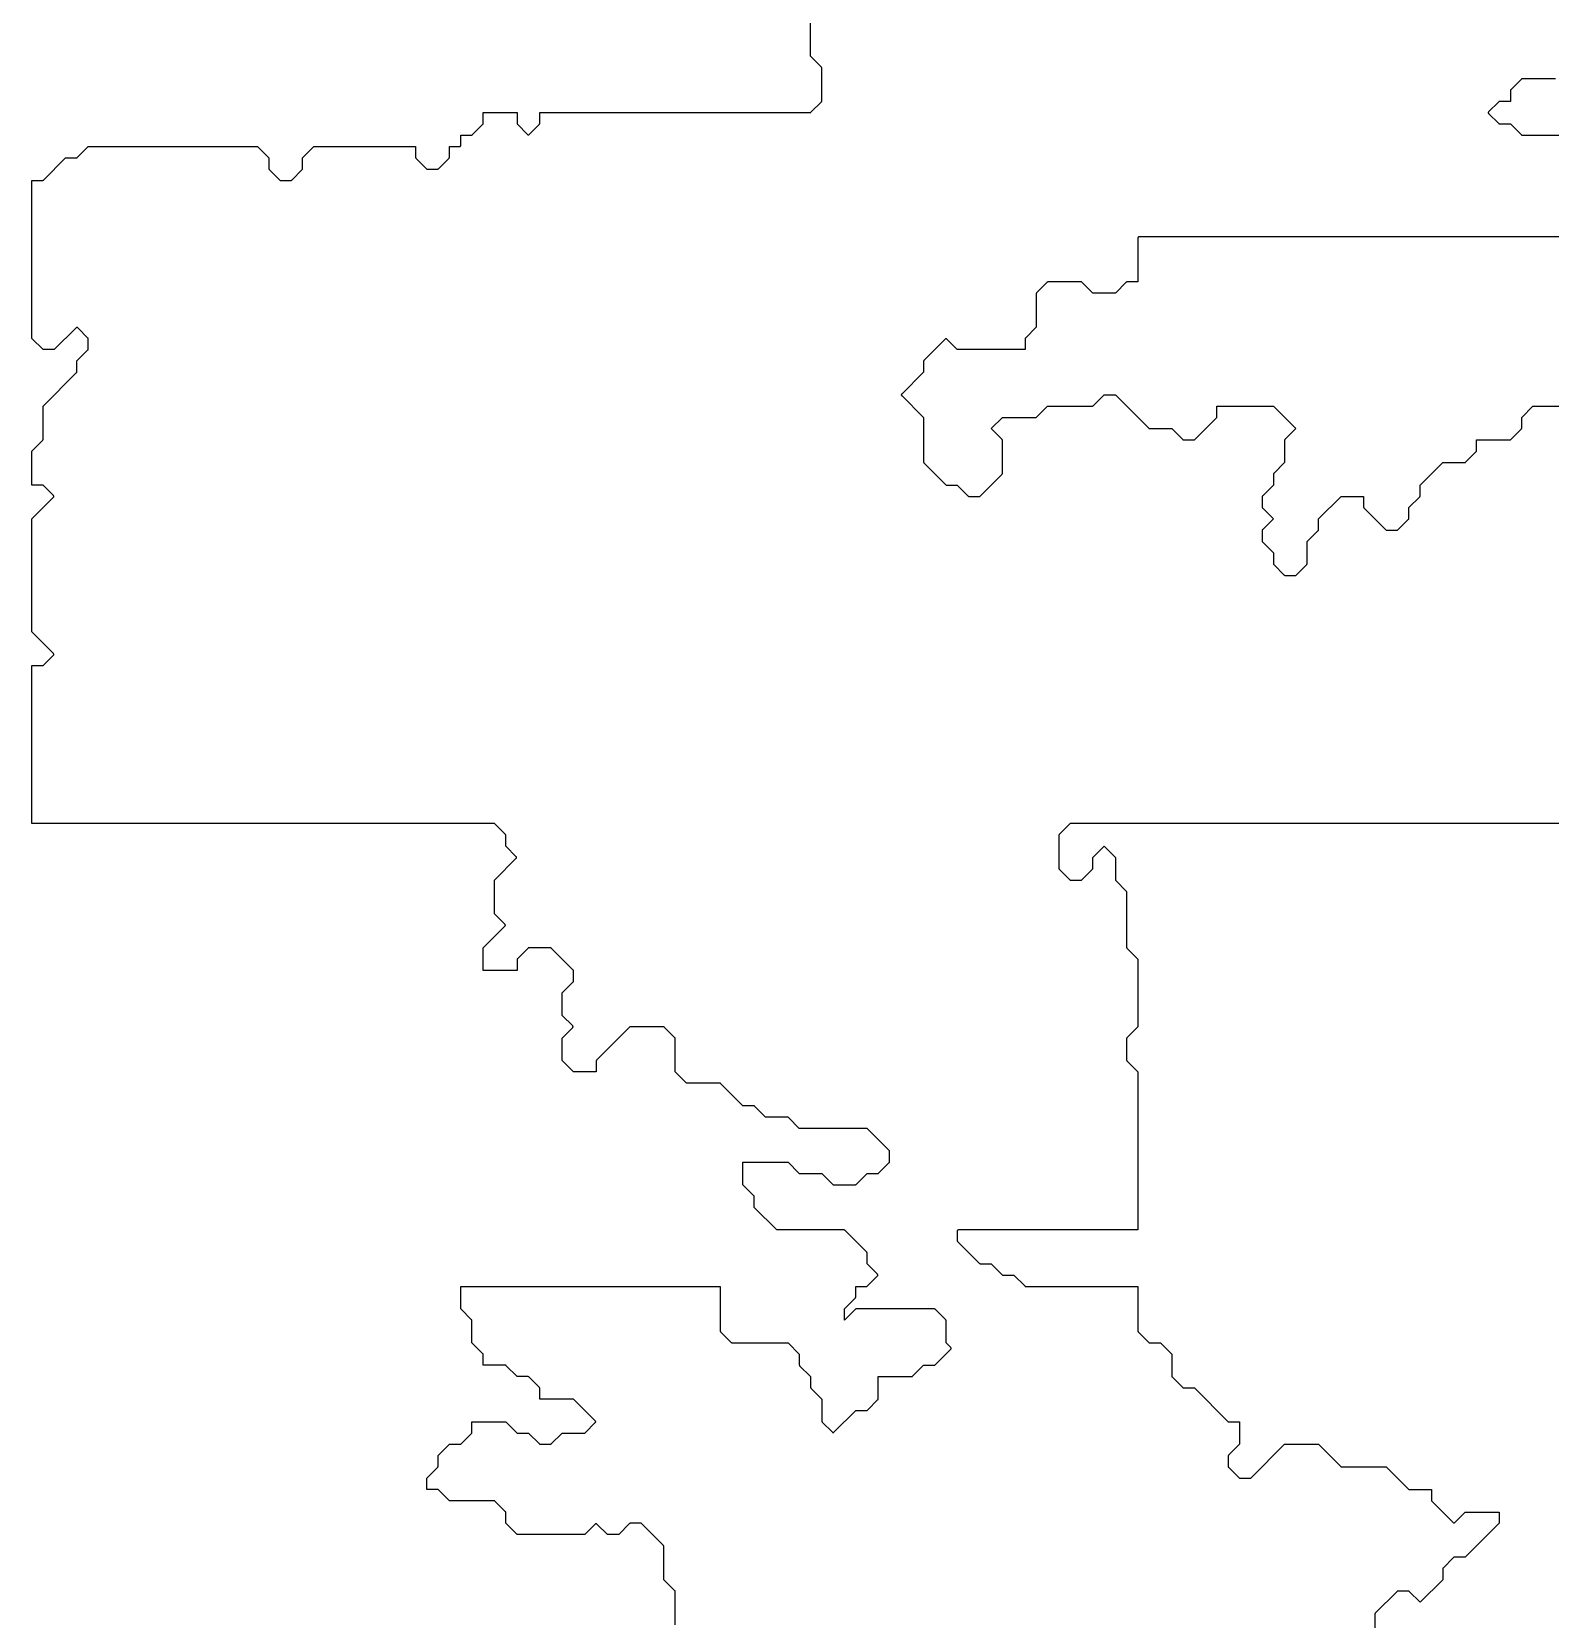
# Model space of a CAD drawing. Header units: metres. Extents: x 0 to 799, y 1 to 1100.
# Drawn here: x 69 to 203.5, y 550.5 to 691.2 of the extents above; entities that cross this region are included whole.
import ezdxf

# ---------------------------------------------------------------- set-up
doc = ezdxf.new("R2010")
doc.units = ezdxf.units.M
doc.layers.add('forest', color=7, linetype='Continuous')

msp = doc.modelspace()

# ---------------------------------------------------------------- linework, layer by layer
at = {"layer": 'forest', "color": 191}
for points in [[(126, 550), (126, 552.96), (126, 552.97), (126, 552.98), (126, 552.99), (125.99, 553), (125.99, 553.01), (125.98, 553.01), (125.98, 553.02), (125.97, 553.03), (125, 554), (125, 554), (125, 554), (125, 556.96), (125, 556.97), (125, 556.98), (125, 556.99), (124.99, 557), (124.99, 557.01), (124.98, 557.01), (124.98, 557.02), (124.97, 557.03), (123.03, 558.97), (123.02, 558.98), (123.01, 558.98), (123.01, 558.99), (123, 558.99), (122.99, 559), (122.98, 559), (122.97, 559), (122.96, 559), (122.04, 559), (122.03, 559), (122.02, 559), (122.01, 559), (122, 558.99), (121.99, 558.99), (121.99, 558.98), (121.98, 558.98), (121.97, 558.97), (121, 558), (121, 558), (121, 558), (120, 558), (120, 558), (120, 558), (119.07, 558.93), (119.06, 558.94), (119.06, 558.94), (119.05, 558.95), (119.04, 558.95), (119.03, 558.95), (119.02, 558.96), (119.01, 558.96), (119, 558.96), (118.99, 558.96), (118.98, 558.96), (118.97, 558.95), (118.96, 558.95), (118.95, 558.95), (118.94, 558.94), (118.94, 558.94), (118.93, 558.93), (118, 558), (118, 558), (118, 558), (112, 558), (112, 558), (112, 558), (111, 559), (111, 559), (111, 559), (111, 559.96), (111, 559.97), (111, 559.98), (111, 559.99), (110.99, 560), (110.99, 560.01), (110.98, 560.01), (110.98, 560.02), (110.97, 560.03), (110.03, 560.97), (110.02, 560.98), (110.01, 560.98), (110.01, 560.99), (110, 560.99), (109.99, 561), (109.98, 561), (109.97, 561), (109.96, 561), (106, 561), (106, 561), (106, 561), (105.03, 561.97), (105.02, 561.98), (105.01, 561.98), (105.01, 561.99), (105, 561.99), (104.99, 562), (104.98, 562), (104.97, 562), (104.96, 562), (104, 562), (104, 562), (104, 562), (104, 563), (104, 563), (104, 563), (104.97, 563.97), (104.98, 563.98), (104.98, 563.99), (104.99, 563.99), (104.99, 564), (105, 564.01), (105, 564.02), (105, 564.03), (105, 564.04), (105, 565), (105, 565), (105, 565), (106, 566), (106, 566), (106, 566), (106.96, 566), (106.97, 566), (106.98, 566), (106.99, 566), (107, 566.01), (107.01, 566.01), (107.01, 566.02), (107.02, 566.02), (107.03, 566.03), (107.97, 566.97), (107.98, 566.98), (107.98, 566.99), (107.99, 566.99), (107.99, 567), (108, 567.01), (108, 567.02), (108, 567.03), (108, 567.04), (108, 568), (108, 568), (108, 568), (111, 568), (111, 568), (111, 568), (111.97, 567.03), (111.98, 567.02), (111.99, 567.02), (111.99, 567.01), (112, 567.01), (112.01, 567), (112.02, 567), (112.03, 567), (112.04, 567), (113, 567), (113, 567), (113, 567), (113.97, 566.03), (113.98, 566.02), (113.99, 566.02), (113.99, 566.01), (114, 566.01), (114.01, 566), (114.02, 566), (114.03, 566), (114.04, 566), (114.96, 566), (114.97, 566), (114.98, 566), (114.99, 566), (115, 566.01), (115.01, 566.01), (115.01, 566.02), (115.02, 566.02), (115.03, 566.03), (116, 567), (116, 567), (116, 567), (117.96, 567), (117.97, 567), (117.98, 567), (117.99, 567), (118, 567.01), (118.01, 567.01), (118.01, 567.02), (118.02, 567.02), (118.03, 567.03), (118.93, 567.93), (118.94, 567.94), (118.94, 567.94), (118.95, 567.95), (118.95, 567.96), (118.95, 567.97), (118.96, 567.98), (118.96, 567.99), (118.96, 568), (118.96, 568.01), (118.96, 568.02), (118.95, 568.03), (118.95, 568.04), (118.95, 568.05), (118.94, 568.06), (118.94, 568.06), (118.93, 568.07), (117.03, 569.97), (117.02, 569.98), (117.01, 569.98), (117.01, 569.99), (117, 569.99), (116.99, 570), (116.98, 570), (116.97, 570), (116.96, 570), (114, 570), (114, 570), (114, 570), (114, 570.96), (114, 570.97), (114, 570.98), (114, 570.99), (113.99, 571), (113.99, 571.01), (113.98, 571.01), (113.98, 571.02), (113.97, 571.03), (113.03, 571.97), (113.02, 571.98), (113.01, 571.98), (113.01, 571.99), (113, 571.99), (112.99, 572), (112.98, 572), (112.97, 572), (112.96, 572), (112, 572), (112, 572), (112, 572), (111.03, 572.97), (111.02, 572.98), (111.01, 572.98), (111.01, 572.99), (111, 572.99), (110.99, 573), (110.98, 573), (110.97, 573), (110.96, 573), (109, 573), (109, 573), (109, 573), (109, 573.96), (109, 573.97), (109, 573.98), (109, 573.99), (108.99, 574), (108.99, 574.01), (108.98, 574.01), (108.98, 574.02), (108.97, 574.03), (108, 575), (108, 575), (108, 575), (108, 576.96), (108, 576.97), (108, 576.98), (108, 576.99), (107.99, 577), (107.99, 577.01), (107.98, 577.01), (107.98, 577.02), (107.97, 577.03), (107, 578), (107, 578), (107, 578), (107, 580), (107, 580), (107, 580), (130, 580), (130, 580), (130, 580), (130, 576.04), (130, 576.03), (130, 576.02), (130, 576.01), (130.01, 576), (130.01, 575.99), (130.02, 575.99), (130.02, 575.98), (130.03, 575.97), (130.97, 575.03), (130.98, 575.02), (130.99, 575.02), (130.99, 575.01), (131, 575.01), (131.01, 575), (131.02, 575), (131.03, 575), (131.04, 575), (136, 575), (136, 575), (136, 575), (137, 574), (137, 574), (137, 574), (137, 573.04), (137, 573.03), (137, 573.02), (137, 573.01), (137.01, 573), (137.01, 572.99), (137.02, 572.99), (137.02, 572.98), (137.03, 572.97), (138, 572), (138, 572), (138, 572), (138, 571.04), (138, 571.03), (138, 571.02), (138, 571.01), (138.01, 571), (138.01, 570.99), (138.02, 570.99), (138.02, 570.98), (138.03, 570.97), (139, 570), (139, 570), (139, 570), (139, 568.04), (139, 568.03), (139, 568.02), (139, 568.01), (139.01, 568), (139.01, 567.99), (139.02, 567.99), (139.02, 567.98), (139.03, 567.97), (139.93, 567.07), (139.94, 567.06), (139.94, 567.06), (139.95, 567.05), (139.96, 567.05), (139.97, 567.05), (139.98, 567.04), (139.99, 567.04), (140, 567.04), (140.01, 567.04), (140.02, 567.04), (140.03, 567.05), (140.04, 567.05), (140.05, 567.05), (140.06, 567.06), (140.06, 567.06), (140.07, 567.07), (142, 569), (142, 569), (142, 569), (142.96, 569), (142.97, 569), (142.98, 569), (142.99, 569), (143, 569.01), (143.01, 569.01), (143.01, 569.02), (143.02, 569.02), (143.03, 569.03), (143.97, 569.97), (143.98, 569.98), (143.98, 569.99), (143.99, 569.99), (143.99, 570), (144, 570.01), (144, 570.02), (144, 570.03), (144, 570.04), (144, 572), (144, 572), (144, 572), (146.96, 572), (146.97, 572), (146.98, 572), (146.99, 572), (147, 572.01), (147.01, 572.01), (147.01, 572.02), (147.02, 572.02), (147.03, 572.03), (148, 573), (148, 573), (148, 573), (148.96, 573), (148.97, 573), (148.98, 573), (148.99, 573), (149, 573.01), (149.01, 573.01), (149.01, 573.02), (149.02, 573.02), (149.03, 573.03), (149.54, 573.54), (150.43, 574.43), (150.44, 574.44), (150.44, 574.44), (150.45, 574.45), (150.45, 574.46), (150.45, 574.47), (150.46, 574.48), (150.46, 574.49), (150.46, 574.5), (150.46, 574.51), (150.46, 574.52), (150.45, 574.53), (150.45, 574.54), (150.45, 574.55), (150.44, 574.56), (150.44, 574.56), (150.43, 574.57), (150, 575), (150, 575), (150, 575), (150, 576.96), (150, 576.97), (150, 576.98), (150, 576.99), (149.99, 577), (149.99, 577.01), (149.98, 577.01), (149.98, 577.02), (149.97, 577.03), (149.03, 577.97), (149.02, 577.98), (149.01, 577.98), (149.01, 577.99), (149, 577.99), (148.99, 578), (148.98, 578), (148.97, 578), (148.96, 578), (142.04, 578), (142.03, 578), (142.02, 578), (142.01, 578), (142, 577.99), (141.99, 577.99), (141.99, 577.98), (141.98, 577.98), (141.97, 577.97), (141, 577), (141, 577), (141, 577), (141, 578), (141, 578), (141, 578), (141.97, 578.97), (141.98, 578.98), (141.98, 578.99), (141.99, 578.99), (141.99, 579), (142, 579.01), (142, 579.02), (142, 579.03), (142, 579.04), (142, 580), (142, 580), (142, 580), (142.96, 580), (142.97, 580), (142.98, 580), (142.99, 580), (143, 580.01), (143.01, 580.01), (143.01, 580.02), (143.02, 580.02), (143.03, 580.03), (143.93, 580.93), (143.94, 580.94), (143.94, 580.94), (143.95, 580.95), (143.95, 580.96), (143.95, 580.97), (143.96, 580.98), (143.96, 580.99), (143.96, 581), (143.96, 581.01), (143.96, 581.02), (143.95, 581.03), (143.95, 581.04), (143.95, 581.05), (143.94, 581.06), (143.94, 581.06), (143.93, 581.07), (143, 582), (143, 582), (143, 582), (143, 582.96), (143, 582.97), (143, 582.98), (143, 582.99), (142.99, 583), (142.99, 583.01), (142.98, 583.01), (142.98, 583.02), (142.97, 583.03), (141.03, 584.97), (141.02, 584.98), (141.01, 584.98), (141.01, 584.99), (141, 584.99), (140.99, 585), (140.98, 585), (140.97, 585), (140.96, 585), (135, 585), (135, 585), (135, 585), (133, 587), (133, 587), (133, 587), (133, 587.96), (133, 587.97), (133, 587.98), (133, 587.99), (132.99, 588), (132.99, 588.01), (132.98, 588.01), (132.98, 588.02), (132.97, 588.03), (132, 589), (132, 589), (132, 589), (132, 591), (132, 591), (132, 591), (136, 591), (136, 591), (136, 591), (136.97, 590.03), (136.98, 590.02), (136.99, 590.02), (136.99, 590.01), (137, 590.01), (137.01, 590), (137.02, 590), (137.03, 590), (137.04, 590), (139, 590), (139, 590), (139, 590), (139.97, 589.03), (139.98, 589.02), (139.99, 589.02), (139.99, 589.01), (140, 589.01), (140.01, 589), (140.02, 589), (140.03, 589), (140.04, 589), (141.96, 589), (141.97, 589), (141.98, 589), (141.99, 589), (142, 589.01), (142.01, 589.01), (142.01, 589.02), (142.02, 589.02), (142.03, 589.03), (143, 590), (143, 590), (143, 590), (143.96, 590), (143.97, 590), (143.98, 590), (143.99, 590), (144, 590.01), (144.01, 590.01), (144.01, 590.02), (144.02, 590.02), (144.03, 590.03), (144.97, 590.97), (144.98, 590.98), (144.98, 590.99), (144.99, 590.99), (144.99, 591), (145, 591.01), (145, 591.02), (145, 591.03), (145, 591.04), (145, 591.96), (145, 591.97), (145, 591.98), (145, 591.99), (144.99, 592), (144.99, 592.01), (144.98, 592.01), (144.98, 592.02), (144.97, 592.03), (143.03, 593.97), (143.02, 593.98), (143.01, 593.98), (143.01, 593.99), (143, 593.99), (142.99, 594), (142.98, 594), (142.97, 594), (142.96, 594), (137, 594), (137, 594), (137, 594), (136.03, 594.97), (136.02, 594.98), (136.01, 594.98), (136.01, 594.99), (136, 594.99), (135.99, 595), (135.98, 595), (135.97, 595), (135.96, 595), (134, 595), (134, 595), (134, 595), (133.03, 595.97), (133.02, 595.98), (133.01, 595.98), (133.01, 595.99), (133, 595.99), (132.99, 596), (132.98, 596), (132.97, 596), (132.96, 596), (132, 596), (132, 596), (132, 596), (130.03, 597.97), (130.02, 597.98), (130.01, 597.98), (130.01, 597.99), (130, 597.99), (129.99, 598), (129.98, 598), (129.97, 598), (129.96, 598), (127, 598), (127, 598), (127, 598), (126, 599), (126, 599), (126, 599), (126, 601.96), (126, 601.97), (126, 601.98), (126, 601.99), (125.99, 602), (125.99, 602.01), (125.98, 602.01), (125.98, 602.02), (125.97, 602.03), (125.03, 602.97), (125.02, 602.98), (125.01, 602.98), (125.01, 602.99), (125, 602.99), (124.99, 603), (124.98, 603), (124.97, 603), (124.96, 603), (122.04, 603), (122.03, 603), (122.02, 603), (122.01, 603), (122, 602.99), (121.99, 602.99), (121.99, 602.98), (121.98, 602.98), (121.97, 602.97), (119.03, 600.03), (119.02, 600.02), (119.02, 600.01), (119.01, 600.01), (119.01, 600), (119, 599.99), (119, 599.98), (119, 599.97), (119, 599.96), (119, 599), (119, 599), (119, 599), (117, 599), (117, 599), (117, 599), (116, 600), (116, 600), (116, 600), (116, 602), (116, 602), (116, 602), (116.93, 602.93), (116.94, 602.94), (116.94, 602.94), (116.95, 602.95), (116.95, 602.96), (116.95, 602.97), (116.96, 602.98), (116.96, 602.99), (116.96, 603), (116.96, 603.01), (116.96, 603.02), (116.95, 603.03), (116.95, 603.04), (116.95, 603.05), (116.94, 603.06), (116.94, 603.06), (116.93, 603.07), (116, 604), (116, 604), (116, 604), (116, 606), (116, 606), (116, 606), (116.97, 606.97), (116.98, 606.98), (116.98, 606.99), (116.99, 606.99), (116.99, 607), (117, 607.01), (117, 607.02), (117, 607.03), (117, 607.04), (117, 607.96), (117, 607.97), (117, 607.98), (117, 607.99), (116.99, 608), (116.99, 608.01), (116.98, 608.01), (116.98, 608.02), (116.97, 608.03), (115.03, 609.97), (115.02, 609.98), (115.01, 609.98), (115.01, 609.99), (115, 609.99), (114.99, 610), (114.98, 610), (114.97, 610), (114.96, 610), (113.04, 610), (113.03, 610), (113.02, 610), (113.01, 610), (113, 609.99), (112.99, 609.99), (112.99, 609.98), (112.98, 609.98), (112.97, 609.97), (112.03, 609.03), (112.02, 609.02), (112.02, 609.01), (112.01, 609.01), (112.01, 609), (112, 608.99), (112, 608.98), (112, 608.97), (112, 608.96), (112, 608), (112, 608), (112, 608), (109, 608), (109, 608), (109, 608), (109, 610), (109, 610), (109, 610), (110.93, 611.93), (110.94, 611.94), (110.94, 611.94), (110.95, 611.95), (110.95, 611.96), (110.95, 611.97), (110.96, 611.98), (110.96, 611.99), (110.96, 612), (110.96, 612.01), (110.96, 612.02), (110.95, 612.03), (110.95, 612.04), (110.95, 612.05), (110.94, 612.06), (110.94, 612.06), (110.93, 612.07), (110, 613), (110, 613), (110, 613), (110, 616), (110, 616), (110, 616), (111.93, 617.93), (111.94, 617.94), (111.94, 617.94), (111.95, 617.95), (111.95, 617.96), (111.95, 617.97), (111.96, 617.98), (111.96, 617.99), (111.96, 618), (111.96, 618.01), (111.96, 618.02), (111.95, 618.03), (111.95, 618.04), (111.95, 618.05), (111.94, 618.06), (111.94, 618.06), (111.93, 618.07), (111, 619), (111, 619), (111, 619), (111, 619.96), (111, 619.97), (111, 619.98), (111, 619.99), (110.99, 620), (110.99, 620.01), (110.98, 620.01), (110.98, 620.02), (110.97, 620.03), (110.03, 620.97), (110.02, 620.98), (110.01, 620.98), (110.01, 620.99), (110, 620.99), (109.99, 621), (109.98, 621), (109.97, 621), (109.96, 621), (69, 621), (69, 621), (69, 621), (69, 635), (69, 635), (69, 635), (69.96, 635), (69.97, 635), (69.98, 635), (69.99, 635), (70, 635.01), (70.01, 635.01), (70.01, 635.02), (70.02, 635.02), (70.03, 635.03), (70.93, 635.93), (70.94, 635.94), (70.94, 635.94), (70.95, 635.95), (70.95, 635.96), (70.95, 635.97), (70.96, 635.98), (70.96, 635.99), (70.96, 636), (70.96, 636.01), (70.96, 636.02), (70.95, 636.03), (70.95, 636.04), (70.95, 636.05), (70.94, 636.06), (70.94, 636.06), (70.93, 636.07), (69, 638), (69, 638), (69, 638), (69, 648), (69, 648), (69, 648), (70.93, 649.93), (70.94, 649.94), (70.94, 649.94), (70.95, 649.95), (70.95, 649.96), (70.95, 649.97), (70.96, 649.98), (70.96, 649.99), (70.96, 650), (70.96, 650.01), (70.96, 650.02), (70.95, 650.03), (70.95, 650.04), (70.95, 650.05), (70.94, 650.06), (70.94, 650.06), (70.93, 650.07), (70.03, 650.97), (70.02, 650.98), (70.01, 650.98), (70.01, 650.99), (70, 650.99), (69.99, 651), (69.98, 651), (69.97, 651), (69.96, 651), (69, 651), (69, 651), (69, 651), (69, 654), (69, 654), (69, 654), (69.97, 654.97), (69.98, 654.98), (69.98, 654.99), (69.99, 654.99), (69.99, 655), (70, 655.01), (70, 655.02), (70, 655.03), (70, 655.04), (70, 658), (70, 658), (70, 658), (72.97, 660.97), (72.98, 660.98), (72.98, 660.99), (72.99, 660.99), (72.99, 661), (73, 661.01), (73, 661.02), (73, 661.03), (73, 661.04), (73, 662), (73, 662), (73, 662), (73.97, 662.97), (73.98, 662.98), (73.98, 662.99), (73.99, 662.99), (73.99, 663), (74, 663.01), (74, 663.02), (74, 663.03), (74, 663.04), (74, 663.96), (74, 663.97), (74, 663.98), (74, 663.99), (73.99, 664), (73.99, 664.01), (73.98, 664.01), (73.98, 664.02), (73.97, 664.03), (73.07, 664.93), (73.06, 664.94), (73.06, 664.94), (73.05, 664.95), (73.04, 664.95), (73.03, 664.95), (73.02, 664.96), (73.01, 664.96), (73, 664.96), (72.99, 664.96), (72.98, 664.96), (72.97, 664.95), (72.96, 664.95), (72.95, 664.95), (72.94, 664.94), (72.94, 664.94), (72.93, 664.93), (71, 663), (71, 663), (71, 663), (70, 663), (70, 663), (70, 663), (69, 664), (69, 664), (69, 664), (69, 678), (69, 678), (69, 678), (69.96, 678), (69.97, 678), (69.98, 678), (69.99, 678), (70, 678.01), (70.01, 678.01), (70.01, 678.02), (70.02, 678.02), (70.03, 678.03), (72, 680), (72, 680), (72, 680), (72.96, 680), (72.97, 680), (72.98, 680), (72.99, 680), (73, 680.01), (73.01, 680.01), (73.01, 680.02), (73.02, 680.02), (73.03, 680.03), (74, 681), (74, 681), (74, 681), (89, 681), (89, 681), (89, 681), (90, 680), (90, 680), (90, 680), (90, 679.04), (90, 679.03), (90, 679.02), (90, 679.01), (90.01, 679), (90.01, 678.99), (90.02, 678.99), (90.02, 678.98), (90.03, 678.97), (90.97, 678.03), (90.98, 678.02), (90.99, 678.02), (90.99, 678.01), (91, 678.01), (91.01, 678), (91.02, 678), (91.03, 678), (91.04, 678), (91.96, 678), (91.97, 678), (91.98, 678), (91.99, 678), (92, 678.01), (92.01, 678.01), (92.01, 678.02), (92.02, 678.02), (92.03, 678.03), (92.97, 678.97), (92.98, 678.98), (92.98, 678.99), (92.99, 678.99), (92.99, 679), (93, 679.01), (93, 679.02), (93, 679.03), (93, 679.04), (93, 680), (93, 680), (93, 680), (94, 681), (94, 681), (94, 681), (103, 681), (103, 681), (103, 681), (103, 680.04), (103, 680.03), (103, 680.02), (103, 680.01), (103.01, 680), (103.01, 679.99), (103.02, 679.99), (103.02, 679.98), (103.03, 679.97), (103.97, 679.03), (103.98, 679.02), (103.99, 679.02), (103.99, 679.01), (104, 679.01), (104.01, 679), (104.02, 679), (104.03, 679), (104.04, 679), (104.96, 679), (104.97, 679), (104.98, 679), (104.99, 679), (105, 679.01), (105.01, 679.01), (105.01, 679.02), (105.02, 679.02), (105.03, 679.03), (105.06, 679.06), (105.97, 679.97), (105.98, 679.98), (105.98, 679.99), (105.99, 679.99), (105.99, 680), (106, 680.01), (106, 680.02), (106, 680.03), (106, 680.04), (106, 681), (106, 681), (106, 681), (106.9, 681), (106.91, 681), (106.92, 681), (106.93, 681), (106.94, 681.01), (106.95, 681.01), (106.96, 681.02), (106.96, 681.02), (106.97, 681.03), (106.98, 681.04), (106.98, 681.04), (106.99, 681.05), (106.99, 681.06), (107, 681.07), (107, 681.08), (107, 681.09), (107, 681.1), (107, 682), (107, 682), (107, 682), (107.96, 682), (107.97, 682), (107.98, 682), (107.99, 682), (108, 682.01), (108.01, 682.01), (108.01, 682.02), (108.02, 682.02), (108.03, 682.03), (108.97, 682.97), (108.98, 682.98), (108.98, 682.99), (108.99, 682.99), (108.99, 683), (109, 683.01), (109, 683.02), (109, 683.03), (109, 683.04), (109, 684), (109, 684), (109, 684), (112, 684), (112, 684), (112, 684), (112, 683.04), (112, 683.03), (112, 683.02), (112, 683.01), (112.01, 683), (112.01, 682.99), (112.02, 682.99), (112.02, 682.98), (112.03, 682.97), (112.93, 682.07), (112.94, 682.06), (112.94, 682.06), (112.95, 682.05), (112.96, 682.05), (112.97, 682.05), (112.98, 682.04), (112.99, 682.04), (113, 682.04), (113.01, 682.04), (113.02, 682.04), (113.03, 682.05), (113.04, 682.05), (113.05, 682.05), (113.06, 682.06), (113.06, 682.06), (113.07, 682.07), (113.97, 682.97), (113.98, 682.98), (113.98, 682.99), (113.99, 682.99), (113.99, 683), (114, 683.01), (114, 683.02), (114, 683.03), (114, 683.04), (114, 684), (114, 684), (114, 684), (137.96, 684), (137.97, 684), (137.98, 684), (137.99, 684), (138, 684.01), (138.01, 684.01), (138.01, 684.02), (138.02, 684.02), (138.03, 684.03), (138.97, 684.97), (138.98, 684.98), (138.98, 684.99), (138.99, 684.99), (138.99, 685), (139, 685.01), (139, 685.02), (139, 685.03), (139, 685.04), (139, 687.96), (139, 687.97), (139, 687.98), (139, 687.99), (138.99, 688), (138.99, 688.01), (138.98, 688.01), (138.98, 688.02), (138.97, 688.03), (138, 689), (138, 689), (138, 689), (138, 694)], [(204, 687), (201.04, 687), (201.03, 687), (201.02, 687), (201.01, 687), (201, 686.99), (200.99, 686.99), (200.99, 686.98), (200.98, 686.98), (200.97, 686.97), (200.03, 686.03), (200.02, 686.02), (200.02, 686.01), (200.01, 686.01), (200.01, 686), (200, 685.99), (200, 685.98), (200, 685.97), (200, 685.96), (200, 685), (200, 685), (200, 685), (199.04, 685), (199.03, 685), (199.02, 685), (199.01, 685), (199, 684.99), (198.99, 684.99), (198.99, 684.98), (198.98, 684.98), (198.97, 684.97), (198.07, 684.07), (198.06, 684.06), (198.06, 684.06), (198.05, 684.05), (198.05, 684.04), (198.05, 684.03), (198.04, 684.02), (198.04, 684.01), (198.04, 684), (198.04, 683.99), (198.04, 683.98), (198.05, 683.97), (198.05, 683.96), (198.05, 683.95), (198.06, 683.94), (198.06, 683.94), (198.07, 683.93), (198.97, 683.03), (198.98, 683.02), (198.99, 683.02), (198.99, 683.01), (199, 683.01), (199.01, 683), (199.02, 683), (199.03, 683), (199.04, 683), (200, 683), (200, 683), (200, 683), (200.97, 682.03), (200.98, 682.02), (200.99, 682.02), (200.99, 682.01), (201, 682.01), (201.01, 682), (201.02, 682), (201.03, 682), (201.04, 682), (207, 682)], [(219, 673), (167.1, 673), (167.09, 673), (167.08, 673), (167.07, 673), (167.06, 672.99), (167.05, 672.99), (167.04, 672.98), (167.04, 672.98), (167.03, 672.97), (167.02, 672.96), (167.02, 672.96), (167.01, 672.95), (167.01, 672.94), (167, 672.93), (167, 672.92), (167, 672.91), (167, 672.9), (167, 669), (167, 669), (167, 669), (166.04, 669), (166.03, 669), (166.02, 669), (166.01, 669), (166, 668.99), (165.99, 668.99), (165.99, 668.98), (165.98, 668.98), (165.97, 668.97), (165, 668), (165, 668), (165, 668), (163, 668), (163, 668), (163, 668), (162.03, 668.97), (162.02, 668.98), (162.01, 668.98), (162.01, 668.99), (162, 668.99), (161.99, 669), (161.98, 669), (161.97, 669), (161.96, 669), (159.04, 669), (159.03, 669), (159.02, 669), (159.01, 669), (159, 668.99), (158.99, 668.99), (158.99, 668.98), (158.98, 668.98), (158.97, 668.97), (158.03, 668.03), (158.02, 668.02), (158.02, 668.01), (158.01, 668.01), (158.01, 668), (158, 667.99), (158, 667.98), (158, 667.97), (158, 667.96), (158, 665), (158, 665), (158, 665), (157.03, 664.03), (157.02, 664.02), (157.02, 664.01), (157.01, 664.01), (157.01, 664), (157, 663.99), (157, 663.98), (157, 663.97), (157, 663.96), (157, 663), (157, 663), (157, 663), (151, 663), (151, 663), (151, 663), (150.07, 663.93), (150.06, 663.94), (150.06, 663.94), (150.05, 663.95), (150.04, 663.95), (150.03, 663.95), (150.02, 663.96), (150.01, 663.96), (150, 663.96), (149.99, 663.96), (149.98, 663.96), (149.97, 663.95), (149.96, 663.95), (149.95, 663.95), (149.94, 663.94), (149.94, 663.94), (149.93, 663.93), (148.03, 662.03), (148.02, 662.02), (148.02, 662.01), (148.01, 662.01), (148.01, 662), (148, 661.99), (148, 661.98), (148, 661.97), (148, 661.96), (148, 661), (148, 661), (148, 661), (146.07, 659.07), (146.06, 659.06), (146.06, 659.06), (146.05, 659.05), (146.05, 659.04), (146.05, 659.03), (146.04, 659.02), (146.04, 659.01), (146.04, 659), (146.04, 658.99), (146.04, 658.98), (146.05, 658.97), (146.05, 658.96), (146.05, 658.95), (146.06, 658.94), (146.06, 658.94), (146.07, 658.93), (148, 657), (148, 657), (148, 657), (148, 653.04), (148, 653.03), (148, 653.02), (148, 653.01), (148.01, 653), (148.01, 652.99), (148.02, 652.99), (148.02, 652.98), (148.03, 652.97), (149.97, 651.03), (149.98, 651.02), (149.99, 651.02), (149.99, 651.01), (150, 651.01), (150.01, 651), (150.02, 651), (150.03, 651), (150.04, 651), (151, 651), (151, 651), (151, 651), (151.97, 650.03), (151.98, 650.02), (151.99, 650.02), (151.99, 650.01), (152, 650.01), (152.01, 650), (152.02, 650), (152.03, 650), (152.04, 650), (152.96, 650), (152.97, 650), (152.98, 650), (152.99, 650), (153, 650.01), (153.01, 650.01), (153.01, 650.02), (153.02, 650.02), (153.03, 650.03), (154.97, 651.97), (154.98, 651.98), (154.98, 651.99), (154.99, 651.99), (154.99, 652), (155, 652.01), (155, 652.02), (155, 652.03), (155, 652.04), (155, 654.96), (155, 654.97), (155, 654.98), (155, 654.99), (154.99, 655), (154.99, 655.01), (154.98, 655.01), (154.98, 655.02), (154.97, 655.03), (154, 656), (154, 656), (154, 656), (155, 657), (155, 657), (155, 657), (157.96, 657), (157.97, 657), (157.98, 657), (157.99, 657), (158, 657.01), (158.01, 657.01), (158.01, 657.02), (158.02, 657.02), (158.03, 657.03), (159, 658), (159, 658), (159, 658), (162.96, 658), (162.97, 658), (162.98, 658), (162.99, 658), (163, 658.01), (163.01, 658.01), (163.01, 658.02), (163.02, 658.02), (163.03, 658.03), (164, 659), (164, 659), (164, 659), (165, 659), (165, 659), (165, 659), (167.97, 656.03), (167.98, 656.02), (167.99, 656.02), (167.99, 656.01), (168, 656.01), (168.01, 656), (168.02, 656), (168.03, 656), (168.04, 656), (170, 656), (170, 656), (170, 656), (170.97, 655.03), (170.98, 655.02), (170.99, 655.02), (170.99, 655.01), (171, 655.01), (171.01, 655), (171.02, 655), (171.03, 655), (171.04, 655), (171.96, 655), (171.97, 655), (171.98, 655), (171.99, 655), (172, 655.01), (172.01, 655.01), (172.01, 655.02), (172.02, 655.02), (172.03, 655.03), (173.97, 656.97), (173.98, 656.98), (173.98, 656.99), (173.99, 656.99), (173.99, 657), (174, 657.01), (174, 657.02), (174, 657.03), (174, 657.04), (174, 658), (174, 658), (174, 658), (179, 658), (179, 658), (179, 658), (181, 656), (181, 656), (181, 656), (180.03, 655.03), (180.02, 655.02), (180.02, 655.01), (180.01, 655.01), (180.01, 655), (180, 654.99), (180, 654.98), (180, 654.97), (180, 654.96), (180, 653), (180, 653), (180, 653), (179.03, 652.03), (179.02, 652.02), (179.02, 652.01), (179.01, 652.01), (179.01, 652), (179, 651.99), (179, 651.98), (179, 651.97), (179, 651.96), (179, 651), (179, 651), (179, 651), (178.03, 650.03), (178.02, 650.02), (178.02, 650.01), (178.01, 650.01), (178.01, 650), (178, 649.99), (178, 649.98), (178, 649.97), (178, 649.96), (178, 649.04), (178, 649.03), (178, 649.02), (178, 649.01), (178.01, 649), (178.01, 648.99), (178.02, 648.99), (178.02, 648.98), (178.03, 648.97), (179, 648), (179, 648), (179, 648), (178.03, 647.03), (178.02, 647.02), (178.02, 647.01), (178.01, 647.01), (178.01, 647), (178, 646.99), (178, 646.98), (178, 646.97), (178, 646.96), (178, 646.04), (178, 646.03), (178, 646.02), (178, 646.01), (178.01, 646), (178.01, 645.99), (178.02, 645.99), (178.02, 645.98), (178.03, 645.97), (179, 645), (179, 645), (179, 645), (179, 644.04), (179, 644.03), (179, 644.02), (179, 644.01), (179.01, 644), (179.01, 643.99), (179.02, 643.99), (179.02, 643.98), (179.03, 643.97), (179.97, 643.03), (179.98, 643.02), (179.99, 643.02), (179.99, 643.01), (180, 643.01), (180.01, 643), (180.02, 643), (180.03, 643), (180.04, 643), (180.96, 643), (180.97, 643), (180.98, 643), (180.99, 643), (181, 643.01), (181.01, 643.01), (181.01, 643.02), (181.02, 643.02), (181.03, 643.03), (181.97, 643.97), (181.98, 643.98), (181.98, 643.99), (181.99, 643.99), (181.99, 644), (182, 644.01), (182, 644.02), (182, 644.03), (182, 644.04), (182, 646), (182, 646), (182, 646), (182.97, 646.97), (182.98, 646.98), (182.98, 646.99), (182.99, 646.99), (182.99, 647), (183, 647.01), (183, 647.02), (183, 647.03), (183, 647.04), (183, 648), (183, 648), (183, 648), (185, 650), (185, 650), (185, 650), (187, 650), (187, 650), (187, 650), (187, 649.04), (187, 649.03), (187, 649.02), (187, 649.01), (187.01, 649), (187.01, 648.99), (187.02, 648.99), (187.02, 648.98), (187.03, 648.97), (188.97, 647.03), (188.98, 647.02), (188.99, 647.02), (188.99, 647.01), (189, 647.01), (189.01, 647), (189.02, 647), (189.03, 647), (189.04, 647), (189.96, 647), (189.97, 647), (189.98, 647), (189.99, 647), (190, 647.01), (190.01, 647.01), (190.01, 647.02), (190.02, 647.02), (190.03, 647.03), (190.97, 647.97), (190.98, 647.98), (190.98, 647.99), (190.99, 647.99), (190.99, 648), (191, 648.01), (191, 648.02), (191, 648.03), (191, 648.04), (191, 649), (191, 649), (191, 649), (191.97, 649.97), (191.98, 649.98), (191.98, 649.99), (191.99, 649.99), (191.99, 650), (192, 650.01), (192, 650.02), (192, 650.03), (192, 650.04), (192, 651), (192, 651), (192, 651), (194, 653), (194, 653), (194, 653), (195.96, 653), (195.97, 653), (195.98, 653), (195.99, 653), (196, 653.01), (196.01, 653.01), (196.01, 653.02), (196.02, 653.02), (196.03, 653.03), (196.97, 653.97), (196.98, 653.98), (196.98, 653.99), (196.99, 653.99), (196.99, 654), (197, 654.01), (197, 654.02), (197, 654.03), (197, 654.04), (197, 655), (197, 655), (197, 655), (199.96, 655), (199.97, 655), (199.98, 655), (199.99, 655), (200, 655.01), (200.01, 655.01), (200.01, 655.02), (200.02, 655.02), (200.03, 655.03), (200.97, 655.97), (200.98, 655.98), (200.98, 655.99), (200.99, 655.99), (200.99, 656), (201, 656.01), (201, 656.02), (201, 656.03), (201, 656.04), (201, 657), (201, 657), (201, 657), (202, 658), (202, 658), (202, 658), (210, 658)], [(239, 621), (161.04, 621), (161.03, 621), (161.02, 621), (161.01, 621), (161, 620.99), (160.99, 620.99), (160.99, 620.98), (160.98, 620.98), (160.97, 620.97), (160.03, 620.03), (160.02, 620.02), (160.02, 620.01), (160.01, 620.01), (160.01, 620), (160, 619.99), (160, 619.98), (160, 619.97), (160, 619.96), (160, 617.04), (160, 617.03), (160, 617.02), (160, 617.01), (160.01, 617), (160.01, 616.99), (160.02, 616.99), (160.02, 616.98), (160.03, 616.97), (160.97, 616.03), (160.98, 616.02), (160.99, 616.02), (160.99, 616.01), (161, 616.01), (161.01, 616), (161.02, 616), (161.03, 616), (161.04, 616), (161.96, 616), (161.97, 616), (161.98, 616), (161.99, 616), (162, 616.01), (162.01, 616.01), (162.01, 616.02), (162.02, 616.02), (162.03, 616.03), (162.97, 616.97), (162.98, 616.98), (162.98, 616.99), (162.99, 616.99), (162.99, 617), (163, 617.01), (163, 617.02), (163, 617.03), (163, 617.04), (163, 618), (163, 618), (163, 618), (164, 619), (164, 619), (164, 619), (165, 618), (165, 618), (165, 618), (165, 616.04), (165, 616.03), (165, 616.02), (165, 616.01), (165.01, 616), (165.01, 615.99), (165.02, 615.99), (165.02, 615.98), (165.03, 615.97), (166, 615), (166, 615), (166, 615), (166, 610.04), (166, 610.03), (166, 610.02), (166, 610.01), (166.01, 610), (166.01, 609.99), (166.02, 609.99), (166.02, 609.98), (166.03, 609.97), (167, 609), (167, 609), (167, 609), (167, 603), (167, 603), (167, 603), (166.03, 602.03), (166.02, 602.02), (166.02, 602.01), (166.01, 602.01), (166.01, 602), (166, 601.99), (166, 601.98), (166, 601.97), (166, 601.96), (166, 600.04), (166, 600.03), (166, 600.02), (166, 600.01), (166.01, 600), (166.01, 599.99), (166.02, 599.99), (166.02, 599.98), (166.03, 599.97), (167, 599), (167, 599), (167, 599), (167, 585), (167, 585), (167, 585), (151.1, 585), (151.09, 585), (151.08, 585), (151.07, 585), (151.06, 584.99), (151.05, 584.99), (151.04, 584.98), (151.04, 584.98), (151.03, 584.97), (151.02, 584.96), (151.02, 584.96), (151.01, 584.95), (151.01, 584.94), (151, 584.93), (151, 584.92), (151, 584.91), (151, 584.9), (151, 584.04), (151, 584.03), (151, 584.02), (151, 584.01), (151.01, 584), (151.01, 583.99), (151.02, 583.99), (151.02, 583.98), (151.03, 583.97), (152.97, 582.03), (152.98, 582.02), (152.99, 582.02), (152.99, 582.01), (153, 582.01), (153.01, 582), (153.02, 582), (153.03, 582), (153.04, 582), (154, 582), (154, 582), (154, 582), (154.97, 581.03), (154.98, 581.02), (154.99, 581.02), (154.99, 581.01), (155, 581.01), (155.01, 581), (155.02, 581), (155.03, 581), (155.04, 581), (156, 581), (156, 581), (156, 581), (156.97, 580.03), (156.98, 580.02), (156.99, 580.02), (156.99, 580.01), (157, 580.01), (157.01, 580), (157.02, 580), (157.03, 580), (157.04, 580), (167, 580), (167, 580), (167, 580), (167, 576.04), (167, 576.03), (167, 576.02), (167, 576.01), (167.01, 576), (167.01, 575.99), (167.02, 575.99), (167.02, 575.98), (167.03, 575.97), (167.97, 575.03), (167.98, 575.02), (167.99, 575.02), (167.99, 575.01), (168, 575.01), (168.01, 575), (168.02, 575), (168.03, 575), (168.04, 575), (169, 575), (169, 575), (169, 575), (170, 574), (170, 574), (170, 574), (170, 572.04), (170, 572.03), (170, 572.02), (170, 572.01), (170.01, 572), (170.01, 571.99), (170.02, 571.99), (170.02, 571.98), (170.03, 571.97), (170.97, 571.03), (170.98, 571.02), (170.99, 571.02), (170.99, 571.01), (171, 571.01), (171.01, 571), (171.02, 571), (171.03, 571), (171.04, 571), (172, 571), (172, 571), (172, 571), (174.97, 568.03), (174.98, 568.02), (174.99, 568.02), (174.99, 568.01), (175, 568.01), (175.01, 568), (175.02, 568), (175.03, 568), (175.04, 568), (176, 568), (176, 568), (176, 568), (176, 566), (176, 566), (176, 566), (175.03, 565.03), (175.02, 565.02), (175.02, 565.01), (175.01, 565.01), (175.01, 565), (175, 564.99), (175, 564.98), (175, 564.97), (175, 564.96), (175, 564.04), (175, 564.03), (175, 564.02), (175, 564.01), (175.01, 564), (175.01, 563.99), (175.02, 563.99), (175.02, 563.98), (175.03, 563.97), (175.97, 563.03), (175.98, 563.02), (175.99, 563.02), (175.99, 563.01), (176, 563.01), (176.01, 563), (176.02, 563), (176.03, 563), (176.04, 563), (176.96, 563), (176.97, 563), (176.98, 563), (176.99, 563), (177, 563.01), (177.01, 563.01), (177.01, 563.02), (177.02, 563.02), (177.03, 563.03), (180, 566), (180, 566), (180, 566), (183, 566), (183, 566), (183, 566), (184.97, 564.03), (184.98, 564.02), (184.99, 564.02), (184.99, 564.01), (185, 564.01), (185.01, 564), (185.02, 564), (185.03, 564), (185.04, 564), (189, 564), (189, 564), (189, 564), (190.97, 562.03), (190.98, 562.02), (190.99, 562.02), (190.99, 562.01), (191, 562.01), (191.01, 562), (191.02, 562), (191.03, 562), (191.04, 562), (193, 562), (193, 562), (193, 562), (193, 561.04), (193, 561.03), (193, 561.02), (193, 561.01), (193.01, 561), (193.01, 560.99), (193.02, 560.99), (193.02, 560.98), (193.03, 560.97), (194.93, 559.07), (194.94, 559.06), (194.94, 559.06), (194.95, 559.05), (194.96, 559.05), (194.97, 559.05), (194.98, 559.04), (194.99, 559.04), (195, 559.04), (195.01, 559.04), (195.02, 559.04), (195.03, 559.05), (195.04, 559.05), (195.05, 559.05), (195.06, 559.06), (195.06, 559.06), (195.07, 559.07), (196, 560), (196, 560), (196, 560), (199, 560), (199, 560), (199, 560), (199, 559), (199, 559), (199, 559), (196, 556), (196, 556), (196, 556), (195.04, 556), (195.03, 556), (195.02, 556), (195.01, 556), (195, 555.99), (194.99, 555.99), (194.99, 555.98), (194.98, 555.98), (194.97, 555.97), (194.03, 555.03), (194.02, 555.02), (194.02, 555.01), (194.01, 555.01), (194.01, 555), (194, 554.99), (194, 554.98), (194, 554.97), (194, 554.96), (194, 554), (194, 554), (194, 554), (192, 552), (192, 552), (192, 552), (191.03, 552.97), (191.02, 552.98), (191.01, 552.98), (191.01, 552.99), (191, 552.99), (190.99, 553), (190.98, 553), (190.97, 553), (190.96, 553), (190.04, 553), (190.03, 553), (190.02, 553), (190.01, 553), (190, 552.99), (189.99, 552.99), (189.99, 552.98), (189.98, 552.98), (189.97, 552.97), (188.03, 551.03), (188.02, 551.02), (188.02, 551.01), (188.01, 551.01), (188.01, 551), (188, 550.99), (188, 550.98), (188, 550.97), (188, 550.96), (188, 549.04)]]:
    msp.add_lwpolyline(points, dxfattribs=at)

doc.saveas('drawing.dxf')
